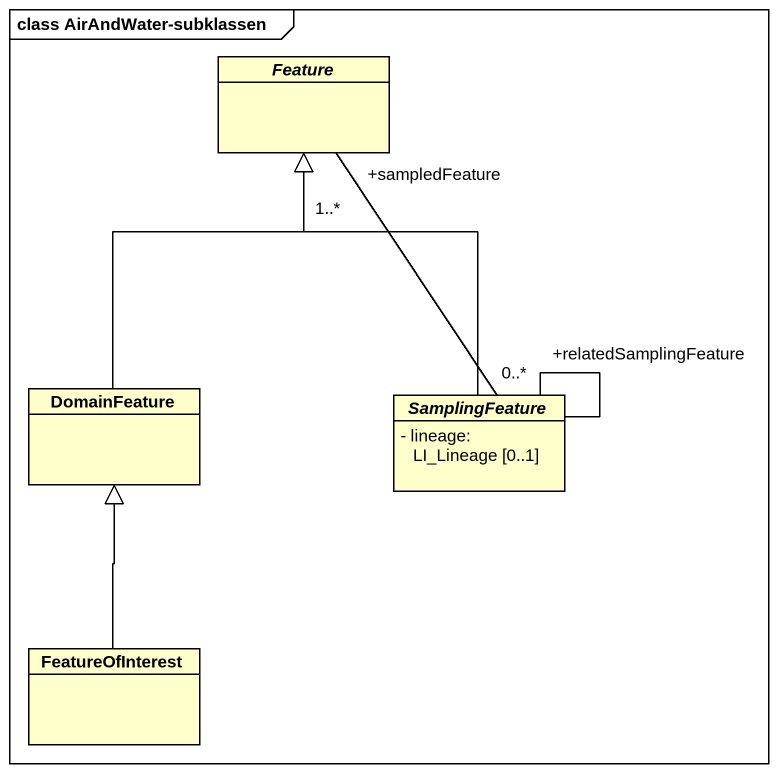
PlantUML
@startuml
mainframe class AirAndWater-subklassen
hide circle
hide empty members
skinparam classAttributeIconSize 0
abstract class Feature
class DomainFeature
abstract class SamplingFeature {
  - lineage: LI_Lineage [0..1]
}
class FeatureOfInterest
DomainFeature -up-|> Feature
SamplingFeature -up- "+sampledFeature\n1..*" Feature
SamplingFeature -up-|> Feature
SamplingFeature -- "+relatedSamplingFeature\n0..*" SamplingFeature
FeatureOfInterest -up-|> DomainFeature
@enduml
